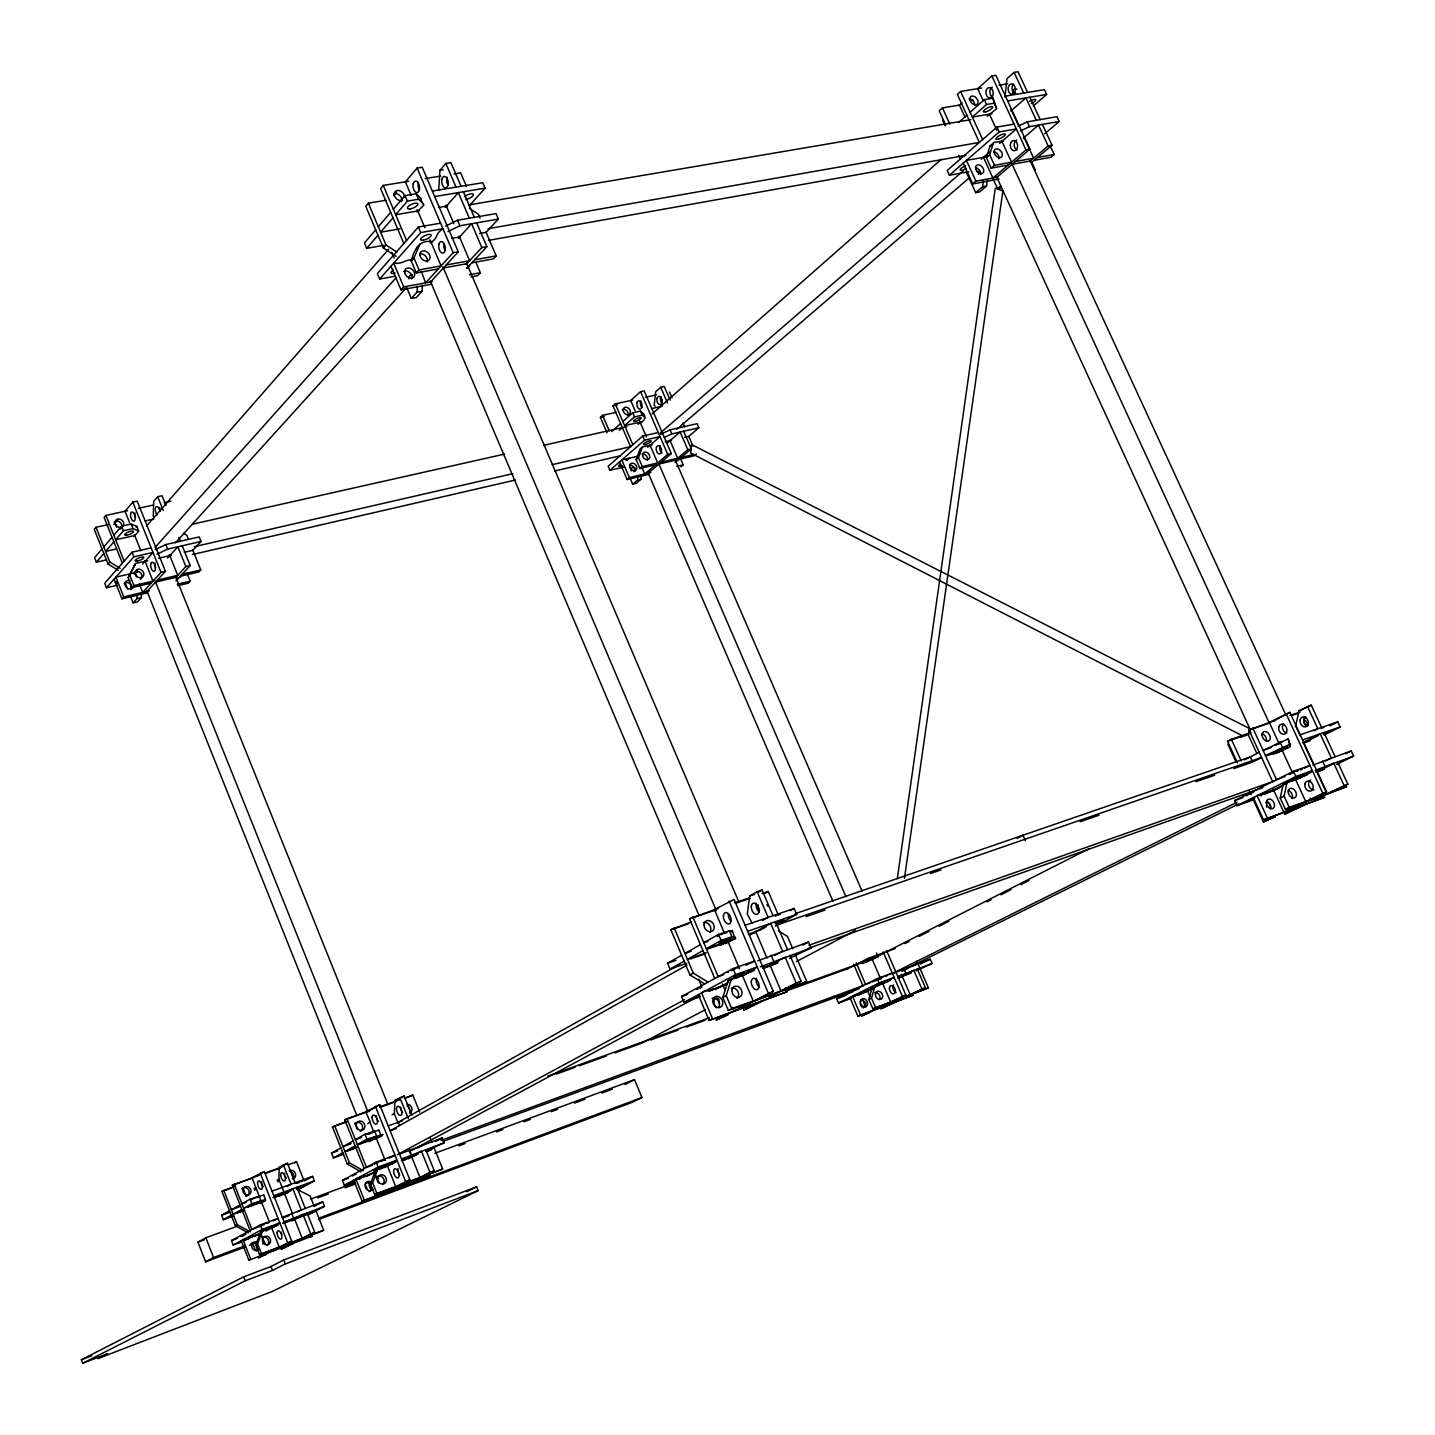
<?xml version="1.0" encoding="UTF-8"?>
<svg xmlns="http://www.w3.org/2000/svg" width="1435" height="1435" viewBox="0 0 1435 1435"><rect width="100%" height="100%" fill="white"/><g stroke="black" fill="none" stroke-linecap="round" stroke-linejoin="round"><path stroke-width="1.5" d="M745.841 965.127L748.263 964.41M276.973 1180.27L278.874 1179.193L279.179 1167.103L287.413 1163.247L295.126 1182.745M406.374 286.767L411.307 298.498L417.083 292.166L417.37 286.121M411.307 298.498L416.311 297.547L422.105 291.233L422.374 285.188M392.078 1114.905L394.32 1113.65L394.966 1100.394L404.132 1096.053L411.845 1115.174M461.048 186.299L450.931 162.639L445.89 163.447L439.935 170.334L438.715 190.191M630.18 478.375L632.692 484.187L637.553 480.061L637.929 475.738M632.692 484.187L636.207 483.362L641.068 479.218L641.445 474.913M1295.464 726.863L1299.07 710.827L1311.267 705.159L1321.563 727.419M1300.038 769.86L1302.352 769.196M1307.715 774.236L1311.464 771.904M773.034 915.709L762.057 890.005L757.142 891.673L749.698 895.96L747.276 913.969L752.101 923.135M1271.5 747.456L1263.069 750.344L1288.146 738.899L1290.226 746.63L1273.401 754.164M966.293 172.146L975.692 192.685L982.652 186.765L983.513 180.649M975.692 192.685L979.567 191.949L986.545 186.03L987.406 179.931M897.305 878.776L995.28 188.164L1002.886 190.999L904.445 878.381M1290.334 745.554L1288.146 738.899M857.413 995.262L873.718 988.338M1248.36 734.451L1249.562 728.55L691.58 444.545L690.755 453.101L1243.589 736.352M1301.778 803.349L1285.365 809.286L1280.199 798.039L1283.285 783.887L1307.249 774.846M1295.536 779.384L1305.689 801.465L1289.258 807.403L1284.092 796.138L1287.159 781.967M377.674 1181.633L373.997 1170.673M363.091 1177.382L377.208 1171.157M259.43 1226.243L261.852 1225.723M887.96 1003.28L872.91 1008.895L868.839 999.46L872.337 987.28L890.22 980.356M881.754 981.414L890.651 1001.971L875.583 1007.603L871.511 998.168L875.009 985.953M749.77 1002.706L728.298 1010.455L722.809 997.451L728.083 980.661L733.303 978.114M1008.231 165.025L991.19 168.128L986.401 157.671L990.15 145.706L994.455 142.316L1003.424 141.114M728.298 1010.455L731.724 1008.679L726.218 995.657L731.491 978.831M986.401 157.671L989.684 154.836L993.433 142.872M420.311 198.712L423.773 205.277L417.047 211.806M377.818 1168.808L375.593 1170.009L370.427 1184.072L374.678 1194.691L376.903 1193.525L372.652 1182.888L377.818 1168.808L395.54 1162.296M655.382 464.904L639.974 468.51L636.153 459.648L638.449 457.675L642.342 447.02L652.136 444.778M636.153 459.648L640.064 449.011L642.342 447.02M277.278 1248.002L259.556 1254.674L255.699 1244.827L260.74 1231.696L278.551 1224.772M255.699 1244.827L257.6 1243.822L262.641 1230.692M258.856 1195.247L252.004 1177.794L264.309 1171.57L291.7 1241.096L272.435 1251.087M265.224 1244.306L261.547 1235.23M438.339 268.919L416.311 272.937L411.235 260.973C414.069 249.582 419.738 239.107 432.401 241.815M411.235 260.973L413.962 257.923L419.953 244.004M151.177 583.13L132.128 587.597L128.163 577.659L135.661 563.417L147.769 560.708M128.163 577.659L135.554 563.507M720.496 945.396L734.128 937.79L735.115 938.454L732.083 930.472L731.581 931.817M133.742 565.533L135.213 565.211M417.244 247.053L418.356 247.161M376.239 1163.121L378.284 1162.009M108.647 524.475L95.984 527.273L94.244 529.336L108.073 564.027L118.37 570.323M127.518 510.717L105.921 515.452L104.145 517.551L122.37 563.166M385.943 200.254L368.365 203.178L365.764 206.263L383.342 247.968L396.06 256.327M408.778 181.276L383.271 185.42L380.616 188.577L403.845 243.502M113.724 524.546L117.742 519.811M147.052 591.381L165.42 571.345L137.222 501.156L132.809 502.107L125.024 511.273L129.563 522.609M393.638 195.644L396.508 192.272M430.644 281.924L458.231 251.807L422.213 167.231L417.119 168.056L405.387 181.832L411.199 195.483M102.064 548.923L94.549 557.695L96.324 562.197L106.728 559.829M103.804 546.879L112.038 537.282M113.813 535.219L121.58 526.161L131.195 524.026L136.827 526.448L138.711 531.219L133.76 536.618M375.701 229.815L364.436 242.928L366.714 248.345L383.809 245.349M378.32 226.748L390.679 212.344M393.351 209.223L405.047 195.573L416.186 193.725L421.334 198.73M96.324 562.197L103.858 553.444M113.867 541.856L105.616 551.417L116.343 548.995M138.657 531.004L133.024 528.618L123.41 530.753L115.643 539.775L135.069 535.416M366.714 248.345L377.997 235.25M392.993 217.833L380.616 232.201L399.952 228.865M423.666 204.218L418.536 199.25L407.397 201.115L395.665 214.712L419.45 210.694M166.012 505.586L162.047 495.739L157.689 496.689L153.724 501.281L153.24 516.349L154.316 517.138M108.073 564.027L109.831 562L95.984 527.273M383.342 247.968L385.979 244.937L368.365 203.178M146.46 526.125L388.795 249.062M151.177 547.865L132.002 552.224L104.701 583.238L106.495 587.74L117.329 585.229M440.581 223.178L418.374 226.999L377.351 273.601L379.629 279.036L394.84 276.255M106.495 587.74L133.85 556.834L153.025 552.457L142.657 564.027M379.629 279.036L420.742 232.56L442.931 228.703C433.926 234.838 439.433 237.349 430.249 242.874M445.245 207.411L458.357 192.613L469.299 218.21M155.07 547.435L396.293 277.529M134.011 573.677L136.899 570.466M469.137 205.905L485.084 188.146L482.752 182.711L432.365 191.052M114.118 579.148L121.957 598.843L123.751 596.87L149.455 590.807M132.128 587.597L133.939 585.588L153.007 581.121L144.935 560.942M391.02 266.157L401.011 289.852L403.701 286.892L432.168 281.637M416.311 272.937L419.038 269.906L441.101 265.906L429.998 239.753M175.465 542.825L406.033 288.094M167.554 558.125L177.868 546.771L185.85 566.574L175.841 577.372L155.554 582.09M458.393 238.282L471.649 223.716L481.837 247.555L466.106 264.524M130.8 597.014L133.15 602.861L137.007 598.628L141.347 597.606L141.347 593.588M165.42 571.345L161.007 572.368L142.693 592.404L139.374 584.081M458.231 251.807L453.155 252.703L425.603 282.839L421.19 271.054M141.347 597.606L137.473 601.839L133.15 602.861M155.159 549.623L165.832 544.529L199.196 536.941L201.026 541.479L192.864 550.34L184.272 552.314M445.621 226.084L457.514 220.255L496.008 213.6L498.358 219.071L486.106 232.327L479.667 233.474M175.877 580.978L190.209 565.569L182.227 545.784M466.805 268.237L486.86 246.659L476.671 222.838M186.891 573.049L190.173 581.211L188.326 583.166L177.617 585.695M192.541 549.551L200.774 569.928L198.891 571.937L180.2 576.314M476.097 262.784L480.348 272.74L477.586 275.681L471.021 276.883M486.017 232.093L496.187 255.878L493.371 258.892L471.846 262.802M255.825 1187.552L253.941 1188.628M990.15 145.706L990.885 145.85M367.737 1123.623L370.104 1121.775L365.728 1111.838L379.701 1104.717L409.854 1179.803L387.271 1191.534M607.059 432.868L600.386 417.352L602.592 415.343L616.063 412.365M630.575 446.698L613.014 405.926L615.256 403.899L632.602 400.096M965.055 117.275L959.459 105.078L942.418 107.912L939.243 110.782L945.737 124.971M981.63 88.037L960.589 91.463L957.36 94.387L979.387 142.406M648.243 473.137L671.293 453.586L644.136 390.876L640.566 391.647L630.7 400.508L635.095 410.661M958.813 105.652L962.06 102.746M996.823 177.312L1029.935 149.222L995.818 75.302L991.872 75.947L977.701 88.683L983.208 100.629M670.163 400.186L664.226 386.499L660.692 387.271L655.705 391.701L654.199 405.316L655.149 406.213M1027.621 92.45L1018.025 71.75L1014.132 72.378L1006.975 78.746L1004.984 96.898M611.633 431.558L620.602 423.576M622.862 421.567L632.727 412.778L640.494 411.056C648.082 416.634 645.05 421.029 637.84 424.15M958.544 122.603L966.885 115.159M970.132 112.271L984.338 99.625L992.93 98.208L996.608 108.845L987.172 116.181M619.364 430.303L622.359 427.648M645.015 417.818L642.252 415.145L634.503 416.885L624.62 425.639L641.929 421.764M995.155 103.033L986.562 104.468L972.338 117.078L991.998 113.742M652.028 413.98L941.468 159.195M1010.832 111.087L1025.935 97.885L1036.285 120.289M658.27 432.527L642.772 436.043L608.153 466.267L609.875 470.303L624.351 466.931M1014.097 124.11L996.966 127.069L947.208 170.478L949.378 175.231L968.804 171.698M735.115 938.454L725.41 943.692M609.875 470.303L644.548 440.168L660.046 436.617L647.795 447.2M949.378 175.231L999.208 131.93L1016.339 128.953L999.675 143.339M1033.254 106.046L1046.635 94.441L1044.411 89.67L1005.433 96.127M626.055 460.402L628.297 458.447L637.086 456.402M627.221 460.115L629.481 458.178M660.297 433.047L963.298 170.801M636.494 456.958L639.723 454.177M981.325 159.177L989.666 151.984M676.764 429.316L969.558 177.635M667.024 443.254L680.118 432.043L687.813 449.729L674.845 460.653M1023.316 138.119L1038.51 125.096L1048.16 145.94L1029.397 161.76M619.543 461.909L627.113 479.523L629.373 477.586L650.916 472.51M639.974 468.51L642.27 466.554L657.696 462.949L649.876 444.85M963.226 163.195L972.697 183.949L975.944 181.169L997.971 177.097M991.19 168.128L994.491 165.312L1011.549 162.209L1001.487 140.361M660.602 434.285L670.109 429.836L697.105 423.702L698.863 427.756L688.746 436.366L684.441 437.352M1044.662 133.832L1059.191 121.491L1056.967 116.719L1027.191 121.849L1018.097 126.208M671.293 453.586L667.741 454.411L644.728 473.963L641.517 466.518M1029.935 149.222L1026.007 149.922L992.912 178.03L983.71 157.958M993.002 178.568L997.594 188.577L1000.715 185.94M675.114 462.572L691.329 448.904L683.652 431.235M1031.568 162.496L1052.052 145.24L1042.402 124.414M680.925 466.805L683.221 464.886L680.62 458.859M696.37 453.89L694.038 455.846L678.881 459.397M1050.456 146.352L1054.205 154.46L1050.868 157.258L1034.169 160.29M728.083 980.661L746.433 974.15M733.321 978.132L751.958 971.567M888.068 980.41L894.184 977.432L879.045 982.993L838.578 1003.047L836.731 998.76L877.162 978.616L892.301 973.073L889 974.706M373.979 1131.874L372.024 1132.879M250.12 1237.652L261.565 1232.844M275.233 1225.293L279.843 1222.925L262.013 1229.544L233.205 1245.042L231.465 1240.575L260.219 1224.97L278.049 1218.369L274.318 1220.36M363.109 1176.772L375.001 1172.341M375.629 1170.045L393.298 1163.498M1298.029 770.631L1296.702 771.366M1279.105 787.869L1261.311 794.775L1262.172 794.488M1283.285 783.887L1301.276 777.501M731.15 970.831L732.765 969.934M248.309 1232.952L235.358 1225.741L221.923 1191.373L235.537 1186.063M250.085 1230.477L232.362 1185.292L259.161 1175.229M361.136 1171.893L347.27 1164L332.49 1126.923L347.109 1121.237M364.239 1168.574L344.741 1119.784L370.051 1110.313L379.701 1104.717M704.657 983.89L689.966 974.957L670.88 929.719L691.67 921.88M714.774 978.491L689.535 918.831L718.002 908.409M1261.293 795.725L1261.544 794.649M738.738 1009.2L773.232 991.298L734.092 899.422L714.433 909.611L724.155 932.499M256.076 1176.323L264.309 1171.57M283.233 1165.65L287.413 1163.247M404.132 1096.053L394.966 1100.394M758.326 892.157L762.057 890.005M294.623 1162.852L296.543 1161.758L304.202 1181.059M419.702 1112.161L412.832 1095.12L404.401 1098.6M764.837 893.413L768.245 891.458L778.272 914.884M254.533 1190.117L256.417 1189.041M277.565 1181.758L279.466 1180.682L292.471 1213.633M233.654 1215.947L223.322 1219.732L221.582 1215.266L229.51 1210.781M240.022 1204.844L231.358 1209.741L239.663 1206.709M259.376 1202.96L265.619 1200.36L263.789 1194.996L250.085 1199.158L241.905 1203.786L246.085 1202.261M343.7 1154.224L333.458 1157.937L331.539 1153.112L340.848 1147.874M353.171 1140.897L343.001 1146.655L351.144 1143.713M375.127 1139.157L380.993 1135.982L379.001 1130.17L364.974 1134.224L355.378 1139.659L361.512 1137.453M686.665 963.315L670.001 969.109L667.526 963.244L681.643 955.262M700.459 944.643L684.943 953.396L691.222 951.244M732.729 931.172L729.357 930.705L718.522 934.418L703.814 942.741L708.029 941.288M223.322 1219.732L231.268 1215.266M241.798 1209.364L233.116 1214.225L243.502 1210.422M265.565 1199.499L251.86 1203.714L243.681 1208.306L264.578 1200.665M333.458 1157.937L342.768 1152.7M355.127 1145.776L344.938 1151.498L357.136 1147.085M380.957 1135.049L366.947 1139.139L357.333 1144.538L381.871 1135.677M670.001 969.109L684.136 961.163M702.971 950.598L687.437 959.315L706.271 952.786M735.258 937.145L731.922 936.714L721.07 940.445L706.343 948.714L735.832 938.526M679.652 964.499L398.284 1122.242L399.594 1125.506M287.305 1186.332L291.054 1184.234L283.341 1164.718M762.451 920.57L768.138 917.395L757.142 891.673M368.938 1141.758L383.091 1134.421M259.753 1203.534L265.314 1200.431M686.988 965.127L390.194 1130.744L396.293 1128.556M305.278 1180.467L312.633 1176.359L314.409 1180.844L297.834 1190.01M790.29 910.615L794.165 908.463L796.694 914.364L775.384 926.149M279.664 1196.055L292.848 1188.736L301.171 1209.813L297.368 1211.84M749.823 934.92L770.685 923.333L782.559 951.154L774.918 955.262M245.331 1246.943L205.6 1261.796L197.958 1242.154L205.869 1237.777L237.385 1226.136M283.682 1194.584L291.233 1190.404M762.29 929.019L766.093 926.92M235.358 1225.741L237.223 1224.719L250.425 1231.822M347.27 1164L349.44 1162.816L363.324 1170.709M689.966 974.957L693.266 973.145L707.993 982.078M727.491 972.248L728.406 972.23M354.481 1181.489L344.328 1185.238L342.409 1180.413L376.149 1162.117L395.002 1155.211L390.858 1157.453M700.244 996.608L684.011 1002.401L681.535 996.518L733.016 968.589L754.631 960.984L749.859 963.567M278.874 1179.193L279.287 1180.718M397.423 1154.655L684.656 999.657M369.961 1122.349L373.835 1132.054M394.32 1113.65L398.302 1123.551M344.328 1185.238L378.123 1167.05L396.975 1160.108L391.665 1162.87L396.508 1161.597M684.011 1002.401L735.581 974.634L757.178 966.993L749.303 971.082L754.613 969.271M243.089 1240.037L251.932 1236.432M365.261 1175.552L353.727 1180.18L362.122 1201.238L429.693 1175.696L362.122 1201.238M411.54 1150.493L697.446 996.877M708.98 990.903L726.451 984.105M1276.217 744.424L1274.728 745.357L1276.163 745.034M205.6 1261.796L213.546 1257.526L245.044 1245.759M417.962 1147.785L423.738 1144.682M254.497 1236.504L261.959 1232.504M265.69 1230.513L275.359 1225.257M366.678 1176.359L376.167 1171.283M379.952 1169.238L395.63 1161.561L384.239 1167.659M715.096 989.558L728.854 982.186M736.711 977.97L748.514 971.638L754.11 970.598M266.013 1230.997L277.224 1224.988M743.617 975.172L753.465 969.899M314.211 1206.369L322.731 1201.83L324.507 1206.315L315.987 1210.853L282.713 1223.212M435.594 1141.471L442.249 1137.901L444.204 1142.762L426.069 1151.067M802.847 945.055L808.551 942.006L811.098 947.925L789.609 958.239M291.556 1220.414L302.964 1214.333L310.713 1233.957L295.753 1241.688L314.767 1232.432L307.018 1212.826M404.06 1160.395L421.424 1151.139L429.962 1172.323L412.419 1181.382L416.67 1179.803L434.249 1170.727L425.711 1149.561M764.066 968.356L785.124 957.109L796.192 983.029L769.447 996.859L766.093 994.706M291.789 1220.934L303.198 1214.853M408.311 1158.834L417.98 1153.686M768.927 966.634L778.505 961.522M1017.074 838.363L1022.994 835.224L1025.415 840.695M308.615 1214.763L314.032 1211.893L282.874 1223.481M428.383 1151.157L431.917 1149.292L425.818 1151.534M717.392 936.445L718.343 935.943M370.427 1184.072L372.652 1182.888M722.809 997.451L726.218 995.657M705.374 1009.666L642.145 1043.048L614.88 1052.895M796.246 961.683L855.511 930.4M262.677 1243.876L264.65 1242.871M1237.436 762.792L1227.553 741.231L1231.32 739.258L1247.768 733.68L1256.881 753.554M1272.666 781.627L1248.97 729.984L1275.518 720.316M1241.257 737.088L1250.836 732.083M1287.482 810.721L1326.55 791.851L1289.85 712.37L1269.311 722.415L1278.908 743.276M1245.042 735.814L1250.782 732.801M1273.096 721.123L1289.85 712.37M251.699 1199.301L251.52 1199.768M1311.267 705.159L1299.07 710.827M241.223 1240.737L248.865 1260.235L250.73 1259.266L243.089 1239.732L250.677 1237.131M259.556 1254.674L279.215 1246.997L271.072 1226.297M698.289 994.706L709.141 1020.446L787.133 991.693L785.429 987.675M857.377 994.688L873.18 988.858M872.337 987.28L888.211 981.432L888.211 980.356M268.381 1252.629L291.7 1241.096M382.984 1193.131L409.854 1179.803M773.232 991.298L733.841 1010.975L732.316 1007.352M1247.517 794.829L1246.1 795.69L1247.535 795.313M1288.935 774.236L1290.783 773.304M295.987 1183.247L302.354 1180.592M289.35 1244.988L281.099 1249.257L293.368 1243.481M404.921 1185.256L395.271 1190.243L409.154 1183.678M758.057 1002.742L743.438 1010.294L762.882 1001.002M790.021 955.387L801.089 981.271L769.447 996.859M310.677 1236.952L312.597 1235.965L248.865 1260.235M315.682 1210.082L323.682 1230.261L304.31 1237.831M433.531 1146.386L442.662 1169.023L421.98 1177.059M787.133 991.693L709.141 1020.446M795.385 954.885L806.811 981.576L782.38 990.939M1244.54 759.85L1259.23 752.317M81.382 1359.752L243.663 1276.863L270.964 1266.495L283.789 1259.966L476.653 1186.817L478.196 1190.602L272.166 1291.518L97.759 1358.64L107.571 1353.689L82.71 1363.25L81.382 1359.752L91.732 1355.77M847.206 969.055L868.372 958.239L895.117 948.607M1253.688 761.519L1261.598 757.483M1290.531 744.083L1265.437 755.527L1288.594 747.527M1313.868 730.72L1317.814 728.711L1307.5 706.433M624.942 1084.501L634.503 1079.64L641.947 1097.524L632.333 1102.295L318.552 1219.571M862.274 963.603L877.574 956.697L876.462 952.858M866.417 962.006L1088.752 848.803M1277.186 752.873L1285.007 748.891M1329.886 725.859L1337.743 721.859L1340.129 726.989L1324.397 734.953M905.09 943.53L909.072 941.486M919.064 936.409L929.055 931.333M939.046 926.257L949.037 921.18M986.993 901.88L990.993 899.835M1000.966 894.758L1010.957 889.682M1020.949 884.606L1028.949 880.534M1302.406 742.899L1320.2 733.859L1331.339 757.931L1325.366 760.891M1304.164 742.612L1318.012 735.581M82.71 1363.25L245.206 1280.809L272.506 1270.423L285.35 1263.93L478.196 1190.602M352.472 1175.893L353.997 1175.157M384.024 1160.18L385.19 1159.48L379.342 1161.543M261.798 1225.024L261.601 1225.436M355.037 1180.395L353.925 1181.077L355.396 1180.682M1253.652 799.725L1236.988 805.663L1234.656 800.551L1293.455 771.277L1309.958 765.465L1304.558 768.138M894.149 972.607L1237.042 802.237M902.238 970.688L1238.549 803.941M902.041 971.226L907.763 968.392M911.566 966.508L915.386 964.625M1236.988 805.663L1295.859 776.496L1312.361 770.649L1303.608 774.9L1307.626 773.537M859.995 993.379L853.036 996.285M1265.347 792.766L1260.271 795.098L1260.935 795.725M920.445 964.015L930.239 959.172L932.122 963.495L916.337 970.76M1345.546 753.734L1351.232 750.918L1353.618 756.066L1336.541 764.478M857.538 995.549L890.92 979.477L884.929 982.437M1265.132 794.003L1286.782 783.295M1290.729 781.358L1306.603 774.559M864.964 992.303L874.955 987.37M1270.872 791.689L1282.675 785.86M1292.522 780.981L1306.316 774.183M898.561 977.737L913.808 970.221L921.97 989.02L925.414 987.728L917.252 968.948M898.184 978.347L909.629 972.715M1317.545 771.6L1331.501 764.712M466.662 1191.732L476.653 1186.817M447.953 231.591L459.864 225.761L498.358 219.071M868.839 999.46L871.511 998.168M1280.199 798.039L1284.092 796.138M857.897 1016.159L913.18 995.226L857.897 1016.159L849.843 997.451M872.91 1008.895L875.583 1007.603M1263.517 819.851L1324.684 797.268L1263.517 819.851L1253.329 797.555M1285.365 809.286L1289.258 807.403M875.529 1009.271L905.844 995.029L886.597 950.616M1263.41 821.896L1275.374 816.569L1263.41 821.896L1253.329 799.851M1326.55 791.851L1283.715 812.084L1273.275 789.322M878.991 1007.998L905.844 995.029M1284.971 776.694L1283.446 776.999M892.355 1003.298L880.911 1008.805L895.763 1002.025M921.97 989.02L901.234 999.011L925.414 987.728M1301.079 806.255L1284.54 814.237L1304.792 804.909M1309.922 798.147L1313.958 800.048L1347.842 784.174L1337.474 761.77M1347.842 784.174L1313.958 800.048M916.822 961.163L928.445 987.89L910.938 994.706M1262.621 794.29L1277.383 789.017M847.403 994.024L845.933 994.868L847.475 994.383M873.269 981.558L871.96 982.042M881.377 977.917L882.92 977.038L876.462 979.549M1020.321 131.016L1029.415 126.675L1059.191 121.491M156.989 554.197L167.662 549.103L201.026 541.479M775.133 923.207L784.012 919.853L775.438 923.943M854.148 996.661L855.637 995.818L853.197 996.643M257.296 1197.525L259.035 1196.539L255.609 1197.633M699.401 995.352L696.37 996.966L700.029 995.926M664.279 437.478L671.885 433.926L698.863 427.756M1277.258 743.904L1282.244 741.769M267.376 1223.194L269.08 1222.333L265.708 1223.355M241.116 1236.235L242.838 1235.463M242.856 1240.719L245.636 1239.517M249.17 1238.513L247.448 1239.284M1248.54 794.344L1250.979 793.25M850.148 997.917L847.78 999.155L851.224 997.935M733.985 969.36L735.366 968.751M367.163 1134.224L369.369 1133.273M696.908 989.45L698.253 988.858M252.506 1198.925L254.515 1198.064M301.027 1181.651L301.996 1181.238M1323.429 734.523L1328.505 731.958L1323.662 733.626M1292.002 772.765L1293.294 772.191M359.701 1179.014L360.741 1178.565M262.605 1224.647L264.632 1223.786M1254.585 798.506L1248.432 800.784L1254.603 797.842M880.462 978.329L878.399 979.208M848.3 993.612L850.345 992.751M757.77 960.858L808.551 942.006M760.317 966.849L811.098 947.925M1312.935 765.088L1351.232 750.918M400.042 1153.883L442.249 1137.901M1315.321 770.272L1353.618 756.066M402.015 1158.78L444.204 1142.762M281.87 1217.454L322.731 1201.83M283.664 1221.992L324.507 1206.315M893.915 973.02L930.239 959.172M897.79 976.535L932.122 963.495M720.926 934.741L722.379 934.131M775.187 916.104L776.622 915.512M1278.37 744.191L1279.661 743.653M1321.294 728.496L1323.752 727.509M296.345 1189.005L310.086 1195.947L314.086 1206.046M1249.724 794.47L1250.997 793.95M380.921 1161.525L382.069 1161.058M355.037 1174.709L356.167 1174.243M358.086 1179.068L361.279 1177.866M243.878 1235.033L245.977 1234.208M246.407 1239.714L244.327 1240.522M709.482 990.832L727.24 984.428M368.669 1134.296L369.817 1133.829M1252.253 792.73L1253.437 792.246M736.819 968.159L739.527 967.118M699.67 988.267L701.069 987.71M246.694 1239.087L248.632 1238.369M263.233 1224.862L264.273 1224.468M243.591 1235.661L241.672 1236.378M887.35 975.531L885.574 976.428M851.35 992.356L852.982 991.746M298.91 1182.512L297.009 1183.211M310.713 1233.957L314.767 1232.432M283.287 1245.472L302.211 1238.333L294.085 1217.741M306.247 1236.826L323.682 1230.261M281.35 1246.459L300.274 1239.338M370.535 1132.807L373.853 1131.731M259.681 1233.867L250.031 1237.49M233.205 1245.042L241.277 1242.046M429.962 1172.323L434.249 1170.727M376.903 1193.525L395.683 1186.53L386.786 1164.341M399.988 1184.933L420.007 1177.471L409.154 1150.511M424.258 1175.875L442.662 1169.023M894.113 1000.679L910.203 994.688L901.323 974.221M913.629 993.415L928.445 987.89M374.678 1194.691L393.423 1187.714M397.728 1186.099L417.711 1178.637M891.422 1001.989L907.512 995.98M318.552 1218.297L641.947 1097.524M249.529 1245.383L253.708 1243.804M259.502 1226.656L251.968 1229.454L234.228 1184.198M283.018 1217.938L289.26 1215.624M231.465 1240.575L237.51 1238.315M276.65 1225.795L260.704 1231.75M1295.787 771.187L1298.083 770.434M1289.652 774.362L1290.675 773.985M363.826 1176.09L355.898 1178.996L364.311 1200.09M858.83 993.809L852.462 996.159L860.516 1014.886M838.578 1003.047L850.722 998.563M310.911 1199.014L355.037 1182.727M434.895 1153.274L634.503 1079.64M197.958 1242.154L204.272 1239.822M317.852 1197.884L328.364 1194.01M345.189 1187.785L355.701 1183.911M458.769 1145.847L465.083 1143.534M496.636 1131.874L502.95 1129.542M523.972 1121.775L530.286 1119.444M551.327 1111.677L557.623 1109.363M574.448 1103.138L584.978 1099.264M601.803 1093.04L612.314 1089.165M237.493 1212.988L243.717 1210.709M372.418 1165.184L366.445 1167.372L346.929 1118.511M870.363 982.634L865.574 984.392L856.229 962.724M874.292 981.199L880.606 978.885M440.993 1140.43L863.278 985.576M443.128 1141.417L859.332 988.643M342.409 1180.413L348.508 1178.171M836.731 998.76L844.82 995.782M401.656 1160.054L417.926 1154.063M898.256 977.414L910.31 972.966M401.423 1160.502L415.648 1155.265M898.723 977.576L911.351 972.93M272.022 1191.158L312.633 1176.359M273.798 1195.696L314.409 1180.844M221.582 1215.266L229.851 1212.252M272.937 1197.615L287.556 1192.252M248.058 1207.068L264.757 1200.951M275.197 1197.149L287.718 1192.557M723.796 933.575L726.953 932.571M778.003 914.956L780.317 914.167M221.923 1191.373L231.735 1187.839M331.539 1153.112L337.691 1150.906M731.724 1008.679L753.214 1000.913L741.249 972.751M758.128 999.137L780.981 990.885L769.608 964.194M785.86 989.128L806.811 981.576M881.18 954.49L875.96 955.513M1309.455 800.102L1326.98 793.788L1316.846 771.833M1330.711 792.425L1346.783 786.631L1326.783 794.326M754.684 1000.93L777.519 992.697M856.838 964.141L877.018 956.84M1305.563 801.986L1323.052 795.672M359.216 1144.305L381.692 1136.179M547.578 1076.25L709.482 1017.756M785.178 990.419L878.399 956.732M556.17 1074.133L575.04 1067.299M579.238 1065.792L606.503 1055.927M650.557 1039.998L677.876 1030.133M686.271 1027.101L705.177 1020.267M787.133 990.634L848.049 968.607M346.84 1151.229L356.992 1147.57M388.203 1125.883L402.5 1120.735M265.385 1172.969L282.013 1166.996M288.238 1164.754L296.543 1161.758M232.362 1185.292L253.116 1177.812M265.565 1173.328L280.094 1168.09M796.192 983.029L801.089 981.271M379.88 1106.815L400.473 1099.515M404.598 1098.044L412.832 1095.12M344.741 1119.784L369.441 1111.013M379.719 1107.372L396.186 1101.524M1264.091 793.214L1257.132 795.672L1267.338 818.004M332.49 1126.923L347.019 1121.757M807.744 948.571L1262.746 787.707M681.535 996.518L687.616 994.347M762.416 967.872L777.053 962.688M1234.656 800.551L1242.997 797.609M1323.985 768.909L1315.626 771.886L1333.725 763.097L1344.093 785.519M763.151 968.23L777.77 963.046M1317.994 771.582L1324.272 769.357M723.635 974.706L718.164 976.643L692.872 916.893M1281.778 777.842L1276.54 779.689L1252.791 727.975M808.927 945.252L1274.37 781.017M707.186 949.145L730.325 941.145M749.249 934.598L755.563 932.427M776.245 925.27L1261.132 757.644M1267.482 755.456L1282.639 750.218M1303.68 742.935L1309.994 740.747M667.526 963.244L675.867 960.356M806.039 916.606L825.035 910.041M930.49 873.538L941.037 869.897M1080.124 821.753L1099.067 815.206M1195.857 781.698L1214.799 775.151M1233.723 768.604L1252.665 762.039L1250.315 756.891L795.116 913.736M690.414 958.993L705.051 953.916M747.671 931.279L796.694 914.364M1302.585 739.922L1340.129 726.989M748.46 934.149L761.088 929.79M1303.339 742.433L1309.653 740.245M745.124 925.288L794.165 908.463M1300.2 734.756L1337.743 721.859M670.88 929.719L688.387 923.781M1227.553 741.231L1244.001 735.653M749.698 895.96L754.595 894.31M734.756 902.758L749.411 897.826M761.967 893.575L768.245 891.458M1289.975 715.437L1300.289 711.957M689.535 918.831L716.729 909.646M735.545 903.297L750.2 898.364M1248.97 729.984L1269.616 723.025M1292.307 715.347L1298.514 713.267M377.692 1162.745L376.436 1163.121M177.312 584.242L190.173 581.211M676.764 466.411L683.221 464.886M121.957 598.843L147.644 592.781M627.113 479.523L648.638 474.429M637.553 480.061L641.068 479.218M157.402 580.099L177.725 575.327L169.366 554.538M182.066 574.323L200.774 569.928M661.23 462.106L677.697 458.267L669.894 440.24M681.212 457.442L694.199 454.393M658.934 464.061L675.383 460.204M185.85 566.574L190.209 565.569M687.813 449.729L691.329 448.904M192.469 554.52L515.398 480.025M554.663 470.967L620.135 455.864M137.509 572.135L115.876 577.139L123.751 596.87M628.297 458.447L621.785 459.953L629.373 477.586M194.478 546.645L512.941 473.658M552.206 464.653L630.718 446.662M158.496 558.233L171.393 555.273M665.069 441.801L671.526 440.312M192.541 524.17L504.654 454.088M543.937 445.263L626.88 426.625M600.386 417.352L604.225 416.509M145.168 520.923L153.886 518.986M651.795 408.544L662.181 406.248M138.316 508.349L153.419 505.048M164.218 502.68L170.693 501.263M645.624 397.244L656.459 394.876M613.014 405.926L617.337 404.975M375.217 1163.354L374.409 1164.449M997.594 188.577L1001.433 187.859M401.011 289.852L431.648 284.184M972.697 183.949L999.119 179.052M417.083 292.166L422.105 291.233M982.652 186.765L986.545 186.03M469.389 274.767L480.348 272.74M446.159 264.973L469.64 260.722L459.11 236.022M474.644 259.807L496.187 255.878M1015.46 161.491L1033.63 158.191L1023.603 136.469M1037.505 157.491L1054.205 154.46M443.397 267.986L466.859 263.717M1012.141 164.307L1030.312 161.007M488.456 240.38L965.845 155.339M412.76 259.735C404.257 259.538 403.396 264.309 393.674 263.143L403.701 286.892M987.065 156.702L966.437 160.397L975.944 181.169M481.837 247.555L486.86 246.659M1048.16 145.94L1052.052 145.24M451.738 238.389L460.33 236.883M488.061 228.703L978.849 142.513M438.913 207.393L447.559 205.94M468.456 205.008L970.76 119.679M434.715 196.559L485.084 188.146M1007.657 100.952L1046.635 94.441M425.28 178.586L440.742 176.075M454.016 173.922L460.653 172.828L466.483 186.478M999.119 85.185L1007.693 83.804M439.935 170.334L443.289 169.796M993.755 102.656L996.554 107.912M968.984 98.961L973.073 100.145M378.176 1182.566L379.468 1183.229M109.831 562L120.127 568.314M778.398 930.795L787.474 936.409L792.748 948.714M183.393 533.192L186.783 535.291L188.433 539.363M385.979 244.937L396.903 252.13M469.389 208.254L478.375 214.263L480.079 218.228M389.764 1157.328L389.351 1158.26M379.001 1130.17L378.248 1130.583M273.78 1220.432L273.224 1220.97M1302.532 775.51L1303.59 776.048L1303.841 774.864M643.257 413.746L642.485 414.41M748.514 971.638L749.518 972.338L749.662 971.029M136.827 526.448L136.217 527.129M391.325 1163.157L392.06 1162.745M1029.828 97.239L1040.178 119.607M1323.949 732.567L1335.07 756.604M263.789 1194.996L263.143 1195.337M1014.132 72.378L1023.711 93.096M1027.191 121.849L1029.415 126.675M1322.568 761.016L1324.953 766.2M1010.832 108.809L1018.133 124.612M1296.594 727.958L1300.271 735.94M1303.949 743.922L1313.168 763.868M991.872 75.947L1026.007 149.922M1031.783 162.334L1035.406 170.191M1286.047 713.643L1322.765 793.214M1030.115 160.612L1285.814 714.935M984.338 99.625L986.562 104.468M996.966 127.069L999.208 131.93M1279.859 741.734L1282.262 746.935M1293.455 771.277L1295.859 776.496M989.594 114.531L996.912 130.424M1281.688 749.303L1292.756 773.375M1011.926 163.841L1269.204 722.989M960.589 91.463L982.67 139.554M989.684 154.836L994.491 165.312M996.661 176.989L1250.477 730.074M942.418 107.912L949.844 124.145M1231.32 739.258L1241.203 760.855M942.562 120.253L945.109 125.814M958.634 155.393L960.481 159.411M1227.84 744.119L1236.037 762.039M1249.203 790.811L1250.997 794.757M669.481 392.024L672.01 397.836M682.899 422.894L684.585 426.769M688.782 436.455L692.997 446.142M660.692 387.271L667.49 402.93M670.109 429.836L671.885 433.926M903.871 968.84L905.754 973.181M674.88 459.092L862.04 891.063M640.566 391.647L667.741 454.411M883.117 951.871L902.364 996.321M640.494 411.056L642.252 415.145M658.414 462.877L846.004 896.875M639.436 420.706L646.396 436.796M871.978 958.795L879.978 977.307M632.727 412.778L634.503 416.885M642.772 436.043L644.548 440.168M877.162 978.616L879.045 982.993M647.759 472.007L832.91 901.198M615.256 403.899L632.853 444.706M638.449 457.675L642.27 466.554M867.368 990.347L870.023 996.482M853.574 964.069L862.919 985.719M602.592 415.343L609.283 430.877M463.397 191.77L474.321 217.349M775.582 921.647L787.456 949.432M445.89 163.447L456.007 187.142M457.514 220.255L459.864 225.761M771.097 955.19L773.662 961.163M445.944 205.151L453.837 223.663M755.599 931.351L766.99 958.042M466.429 262.713L738.397 900.893M417.119 168.056L453.155 252.703M729.124 901.09L768.281 993.092M416.186 193.725L418.536 199.25M729.357 930.705L731.922 936.714M442.931 266.91L716.388 910.759M417.172 209.564L424.868 227.681M727.563 940.535L739.527 968.715M405.047 195.573L407.397 201.115M418.374 226.999L420.742 232.56M718.522 934.418L721.07 940.445M733.016 968.589L735.581 974.634M430.231 280.973L699.042 915.476M722.379 983.908L724.98 990.042M383.271 185.42L406.553 240.434M413.962 257.923L419.038 269.906M391.791 252.255L394.248 258.049M698.684 979.244L701.966 987.029M674.145 927.817L693.266 973.145M712.495 1018.689L701.607 992.912C704.083 989.056 711.581 992.374 712.334 989.11M430.213 1138.17L431.863 1142.278M178.837 537.354L180.38 541.228M157.689 496.689L163.249 510.483M399.845 1097.578L408.329 1118.636M165.832 544.529L167.662 549.103M409.423 1149.919L411.397 1154.816M175.483 576.386L387.934 1104.573M132.809 502.107L161.007 572.368M375.36 1106.259L405.531 1181.418M155.124 581.014L367.952 1111.838M131.195 524.026L133.024 528.618M374.445 1130.834L376.401 1135.731M134.424 534.717L140.881 550.861M376.257 1138.099L385.154 1160.305M121.58 526.161L123.41 530.753M132.002 552.224L133.85 556.834M364.974 1134.224L366.947 1139.139M376.149 1162.117L378.123 1167.05M146.675 590.431L356.849 1115.533M114.961 523.075L116.63 527.219M134.854 572.78L136.504 576.924M355.001 1123.157L357.476 1129.363M105.921 515.452L124.163 561.121M129.975 575.632L133.939 585.588M125.347 583.345L127.697 589.193M365.172 1184.072L367.432 1189.758M334.642 1125.686L349.44 1162.816M296.901 1187.247L305.224 1208.306M291.682 1213.328L293.457 1217.849M260.201 1173.041L287.61 1242.638M259.017 1195.911L269.439 1222.154M283.789 1259.966L285.35 1263.93M250.085 1199.158L251.86 1203.714M260.219 1224.97L262.013 1229.544M243.035 1188.037L246.246 1196.252M270.964 1266.495L272.506 1270.423M257.6 1243.822L261.457 1253.67M252.291 1242.369L255.304 1250.1M223.752 1190.315L237.223 1224.719M243.663 1276.863L245.206 1280.809M205.869 1237.777L213.546 1257.526M992.93 98.208L994.347 103.105M136.989 594.61L137.007 598.628M286.372 1178.296A4.431 2.009 70.5 0 1 285.314 1176.359M284.74 1174.171A4.431 2.009 70.5 0 1 284.686 1173.166M257.367 1247.966A4.413 1.919 70.1 0 1 256.309 1244.755M263.322 1186.637A4.449 1.991 70.6 0 1 262.282 1184.718M261.923 1183.606A4.449 1.991 70.6 0 1 261.636 1181.507M281.834 1234.387A4.466 1.991 70.1 0 1 281.26 1232.199M259.017 1249.06A4.431 3.982 64.9 0 1 253.618 1249.688A4.431 3.982 64.9 0 1 252.112 1243.93A4.431 3.982 64.9 0 1 257.242 1242.279M250.605 1244.306A4.431 3.982 64.9 0 1 251.34 1243.553M252.255 1243.051A4.431 3.982 64.9 0 1 257.6 1245.777M257.654 1249.096A4.431 3.982 64.9 0 1 256.399 1250.8M289.135 1170.96A4.413 3.91 62.1 0 1 295.341 1173.22A4.413 3.91 62.1 0 1 292.274 1178.852M262.049 1237.867A4.466 4 64.8 0 1 267.789 1239.087A4.466 4 64.8 0 1 267.125 1245.149M241.798 1188.933A4.449 3.982 62.3 0 1 248.596 1189.956A4.449 3.982 62.3 0 1 245.672 1196.18M290.193 1171.444A4.395 3.91 62.2 0 1 292.991 1178.512M662.019 403.181A4.197 2.583 79 0 1 660.943 396.598M641.983 407.612A4.215 2.565 78.9 0 1 640.889 401.011M631.203 470.967A4.161 2.511 77.8 0 1 634.772 467.918M634.898 471.218A4.161 2.511 77.9 0 1 634.898 468.151M662.055 452.922A4.215 2.583 78.2 0 1 660.297 445.837M622.216 465.478A4.179 1.005 -24 0 1 618.629 466.106A4.179 1.005 -24 0 1 620.584 464.097M629.409 465.191A4.161 3.193 50.3 0 1 633.732 467.218A4.161 3.193 50.3 0 1 634.019 471.738M622.144 409.621A4.179 3.193 49.5 0 1 626.557 410.553A4.179 3.193 49.5 0 1 627.974 415.163M642.252 454.106A4.197 3.211 50.3 0 1 646.27 455.72A4.197 3.211 50.3 0 1 647.328 459.953M662.163 402.141A4.144 3.139 49.9 0 1 662.27 400.293M1014.94 93.401A5.13 3.623 86.7 0 1 1012.088 89.221A5.13 3.623 86.7 0 1 1013.63 84.055M1017.128 149.904A5.148 3.659 85.5 0 1 1014.204 144.971A5.148 3.659 85.5 0 1 1016.68 139.984M992.787 97.06A5.148 3.623 86.5 0 1 989.881 92.199A5.148 3.623 86.5 0 1 992.303 87.14M976.769 171.59A5.04 3.552 84.5 0 1 980.894 173.922M978.329 174.46A5.04 3.552 84.5 0 1 979.836 171.393M966.401 168.415A5.13 1.399 -26.7 0 1 960.158 169.958A5.13 1.399 -26.7 0 1 965.522 165.814M975.459 167.626A4.987 3.426 50.9 0 1 980.41 174.639M1029.469 101.311A5.202 1.453 -27.3 0 1 1035.604 99.643A5.202 1.453 -27.3 0 1 1031.388 103.571M969.683 98.961A5.022 3.408 50.2 0 1 974.813 105.024M993.917 151.715A5.022 3.426 50.9 0 1 998.921 158.801M1013.361 93.921A4.969 3.336 50.6 0 1 1013.397 89.867A4.969 3.336 50.6 0 1 1016.949 89.275M1012.626 91.876A4.969 3.336 50.6 0 1 1015.693 93.544M157.061 514.842A4.664 2.188 77.1 0 1 156.002 506.95A4.664 2.188 77.1 0 1 159.967 511.506M159.967 510.914A4.664 2.188 77.1 0 1 159.733 507.506M131.087 589.516A4.628 2.117 76.3 0 1 131.446 584.709M155.715 567.668A4.7 2.188 76.5 0 1 155.106 563.112M135.59 517.515A4.682 2.17 77 0 1 134.98 512.941M117.168 583.256A4.61 1.256 -21.4 0 1 116.307 581.677M133.616 586.054A4.664 3.91 42.2 0 1 128.737 588.87A4.664 3.91 42.2 0 1 125.006 583.507A4.664 3.91 42.2 0 1 129.868 580.709M124.074 583.632A4.646 3.91 42.2 0 1 131.518 589.05M181.205 574.915A4.61 3.857 43.3 0 1 177.563 577.857M122.89 526.376A4.7 3.91 41.2 0 1 115.553 524.475A4.7 3.91 41.2 0 1 119.231 518.986A4.7 3.91 41.2 0 1 123.464 525.533M141.168 578.61A4.7 3.928 42.3 0 1 140.379 579.238M134.244 572.278A4.7 3.928 42.3 0 1 141.742 577.749M121.114 528.457A4.682 3.91 41.2 0 1 120.307 529.084M114.19 522.125A4.682 3.91 41.2 0 1 121.67 527.614M448.115 185.384A5.812 3.229 81.6 0 1 447.29 177.24M408.903 278.803A5.722 3.121 80.2 0 1 412.365 274.982M419.522 190.102A5.848 3.211 81.5 0 1 418.267 183.106M445.191 250.479A5.83 3.247 80.8 0 1 443.953 243.484M395.109 273.045A5.65 1.865 -23.8 0 1 391.109 272.955A5.65 1.865 -23.8 0 1 393.459 269.995M403.755 271.376A5.704 4.377 44.6 0 1 409.944 272.758A5.704 4.377 44.6 0 1 411.755 278.928M469.658 264.757A5.632 4.287 45.4 0 1 466.788 267.95M464.438 196.739A5.686 1.955 -24.6 0 1 471.505 193.779A5.686 1.955 -24.6 0 1 472.546 196.2A5.686 1.955 -24.6 0 1 465.658 199.591M402.661 200.129A5.758 4.359 43.8 0 1 394.715 196.272A5.758 4.359 43.8 0 1 398.535 190.442A5.758 4.359 43.8 0 1 404.509 197.33M393.459 193.976A5.758 4.359 43.8 0 1 399.683 195.447A5.758 4.359 43.8 0 1 401.513 201.618M420.15 253.941A5.758 4.395 44.7 0 1 425.782 256.273A5.758 4.395 44.7 0 1 427.092 261.959M402.571 1112.591A4.789 2.35 70.5 0 1 400.742 1107.049M371.629 1190.171A4.771 2.26 70 0 1 369.566 1182.314M378.212 1121.309A4.825 2.332 70.5 0 1 376.383 1115.73M399.737 1174.96A4.843 2.332 69.9 0 1 398.051 1168.431M372.974 1189.202A4.807 4.197 63.5 0 1 366.93 1189.579A4.807 4.197 63.5 0 1 365.943 1182.96A4.807 4.197 63.5 0 1 371.988 1182.583M365.477 1182.799A4.789 4.197 63.5 0 1 371.199 1185.776A4.789 4.197 63.5 0 1 369.028 1191.678M407.127 1104.197A4.771 4.126 61.1 0 1 409.603 1113.237M377.064 1176.646A4.825 4.233 63.4 0 1 383.181 1178.027A4.825 4.233 63.4 0 1 382.589 1184.539M354.84 1123.82A4.807 4.215 61.2 0 1 355.611 1123.031M356.58 1122.511A4.807 4.215 61.2 0 1 362.337 1125.56A4.807 4.215 61.2 0 1 360.149 1131.426M407.074 1105.99A4.771 4.126 61.1 0 1 409.585 1112.215M759.474 912.176A5.919 3.587 70.7 0 1 756.478 903.297M716.298 1007.818A5.866 3.426 69.7 0 1 714.146 1000.446A5.866 3.426 69.7 0 1 718.361 998.778M730.648 920.84A5.955 3.552 70.7 0 1 728.352 913.987M719.635 1003.603A5.866 3.444 69.6 0 1 718.917 999.316M759.528 987.316A5.973 3.587 69.6 0 1 756.514 978.329M712.119 998.312A5.919 4.771 61.1 0 1 718.164 1000.769A5.919 4.771 61.1 0 1 718.648 1007.621M759.474 910.579A5.883 4.664 59.4 0 1 758.415 904.983M766.882 904.857A5.883 4.664 59.4 0 1 767.635 906.202M731.24 988.123A5.973 4.807 61 0 1 737.751 991.28A5.973 4.807 61 0 1 736.98 998.491M703.473 922.597A5.937 4.771 59.3 0 1 709.59 925.144A5.937 4.771 59.3 0 1 710.056 931.979M861.951 1006.993A4.287 2.673 68.4 0 1 860.265 1003.065M860.3 1002.078A4.287 2.673 68.4 0 1 862.919 1000.034M865.072 1001.863A4.287 2.673 68.4 0 1 865.951 1003.908M866.076 1005.971A4.287 2.673 68.4 0 1 865.861 1006.832M896.14 992.5A4.341 2.744 68.4 0 1 893.216 989.128A4.341 2.744 68.4 0 1 893.575 984.912M866.13 1006.348A4.287 2.673 68.4 0 1 863.744 1000.787M860.569 999.89A4.305 3.372 62 0 1 864.749 1003.37A4.305 3.372 62 0 1 863.081 1007.962M874.668 992.697A4.341 3.39 61.9 0 1 879.027 994.509A4.341 3.39 61.9 0 1 879.476 999.531M1308.056 725.626A5.184 4 68.9 0 1 1304.146 721.859A5.184 4 68.9 0 1 1304.935 716.585M1313.976 789.806A5.238 4 67.1 0 1 1308.935 785.878A5.238 4 67.1 0 1 1310.603 779.994M1286.693 732.926A5.202 3.982 69 0 1 1282.782 729.124A5.202 3.982 69 0 1 1283.572 723.832M1266.441 801.95A5.148 3.875 67.3 0 1 1270.531 808.963M1266.836 807.205A5.148 3.875 67.3 0 1 1266.405 805.95M1266.334 803.403A5.148 3.875 67.3 0 1 1267.338 801.447M1266.495 801.071A5.202 3.659 60.5 0 1 1270.603 808.21M1262.226 733.662A5.22 3.641 59.6 0 1 1266.352 740.819M1288.289 790.362A5.238 3.659 60.5 0 1 1292.056 798.577M1305.76 725.572A5.166 3.57 59.6 0 1 1304.899 724.549M1304.236 723.383A5.166 3.57 59.6 0 1 1303.787 722.128M1303.697 719.742A5.166 3.57 59.6 0 1 1306.442 717.41M1303.626 719.599A5.166 3.57 59.6 0 1 1307.823 725.536M876.803 984.715L884.803 981.396L876.803 984.715M252.596 1204.342L260.811 1201.077L252.596 1204.342M262.677 1230.064L270.91 1226.781L262.677 1230.064M297.422 1187.947L305.547 1184.718L297.422 1187.947M367.181 1140.125L376.024 1136.628L367.181 1140.125M378.302 1167.893L387.163 1164.377L378.302 1167.893M1277.293 750.344L1287.087 746.254L1277.293 750.344M1290.8 779.743L1300.612 775.653L1290.8 779.743M719.276 942.831L730.02 938.616L719.276 942.831M733.698 976.822L744.442 972.589L733.698 976.822M866.435 959.907L874.148 956.84L866.435 959.907M262.408 1255.733L258.336 1257.831L266.444 1254.208L262.408 1255.733M375.97 1196.754L371.217 1199.229L380.239 1195.176L375.97 1196.754M723.204 1016.5L715.975 1020.249L728.083 1014.724L723.204 1016.5M867.188 1013.307L861.52 1016.052L870.632 1012.034L867.188 1013.307M280.632 1174.619A4.431 2.009 70.5 0 0 284.148 1181.077A4.431 2.009 70.5 0 0 284.309 1174.817A4.431 2.009 70.5 0 0 280.632 1174.619M257.547 1182.978A4.466 1.973 70.6 0 0 261.062 1189.454A4.466 1.973 70.6 0 0 261.206 1183.175A4.466 1.973 70.6 0 0 257.547 1182.978M277.116 1232.701A4.484 1.991 70.1 0 0 280.65 1239.248A4.484 1.991 70.1 0 0 280.812 1233.006A4.484 1.991 70.1 0 0 277.116 1232.701M242.892 1189.884A4.449 3.982 62.2 0 0 248.578 1194.889A4.449 3.982 62.2 0 0 249.403 1187.516A4.449 3.982 62.2 0 0 242.892 1189.884M262.426 1239.643A4.466 4 64.7 0 0 268.13 1244.665A4.466 4 64.7 0 0 268.919 1237.203A4.466 4 64.7 0 0 262.426 1239.643M657.069 398.195A4.197 2.583 79 0 0 659.867 404.634A4.197 2.583 79 0 0 661.625 398.625A4.197 2.583 79 0 0 657.069 398.195M636.996 402.607A4.215 2.565 78.9 0 0 639.795 409.083A4.215 2.565 78.9 0 0 641.535 403.056A4.215 2.565 78.9 0 0 636.996 402.607M656.405 447.469A4.215 2.583 78.2 0 0 659.203 453.962A4.215 2.583 78.2 0 0 660.979 448.007A4.215 2.583 78.2 0 0 656.405 447.469M645.194 444.545A4.233 1.04 -24.1 0 0 651.203 441.155A4.233 1.04 -24.1 0 0 645.535 442.446A4.233 1.04 -24.1 0 0 645.194 444.545M629.714 466.734A4.161 3.193 50.3 0 0 635.651 470.375A4.161 3.193 50.3 0 0 634.431 463.792A4.161 3.193 50.3 0 0 629.714 466.734M635.203 421.388A4.233 1.076 -24.2 0 0 641.176 417.98A4.233 1.076 -24.2 0 0 635.508 419.253A4.233 1.076 -24.2 0 0 635.203 421.388M623.221 410.751A4.179 3.193 49.5 0 0 629.194 414.428A4.179 3.193 49.5 0 0 627.974 407.863A4.179 3.193 49.5 0 0 623.221 410.751M642.593 455.648A4.197 3.211 50.4 0 0 648.566 459.308A4.197 3.211 50.4 0 0 647.328 452.689A4.197 3.211 50.4 0 0 642.593 455.648M1008.5 86.602A5.13 3.623 86.7 0 0 1011.998 94.19A5.13 3.623 86.7 0 0 1014.778 86.405A5.13 3.623 86.7 0 0 1008.5 86.602M986.293 90.244A5.148 3.623 86.4 0 0 989.809 97.867A5.148 3.623 86.4 0 0 992.572 90.028A5.148 3.623 86.4 0 0 986.293 90.244M1010.653 143.087A5.148 3.659 85.4 0 0 1014.168 150.765A5.148 3.659 85.4 0 0 1016.985 143.016A5.148 3.659 85.4 0 0 1010.653 143.087M998.581 139.051A5.238 1.453 -27 0 0 1005.289 134.37A5.238 1.453 -27 0 0 997.881 136.594A5.238 1.453 -27 0 0 998.581 139.051M975.71 168.738A4.987 3.426 50.9 0 0 982.562 173.294A4.987 3.426 50.9 0 0 980.805 165.671A4.987 3.426 50.9 0 0 975.71 168.738M986.024 111.769A5.238 1.489 -27.1 0 0 992.697 107.033A5.238 1.489 -27.1 0 0 985.307 109.239A5.238 1.489 -27.1 0 0 986.024 111.769M969.917 99.894A5.022 3.408 50.2 0 0 976.822 104.522A5.022 3.408 50.2 0 0 975.065 96.916A5.022 3.408 50.2 0 0 969.917 99.894M994.222 152.792A5.04 3.426 50.9 0 0 1001.128 157.402A5.04 3.426 50.9 0 0 999.334 149.724A5.04 3.426 50.9 0 0 994.222 152.792M130.585 513.909A4.7 2.152 77 0 0 133.473 521.138A4.7 2.152 77 0 0 134.513 514.645A4.7 2.152 77 0 0 130.585 513.909M150.711 564.116A4.7 2.17 76.5 0 0 153.635 571.381A4.7 2.17 76.5 0 0 154.711 564.959A4.7 2.17 76.5 0 0 150.711 564.116M136.827 561.139A4.682 1.291 -21.5 0 0 143.841 557.713A4.682 1.291 -21.5 0 0 137.814 558.412A4.682 1.291 -21.5 0 0 136.827 561.139M126.441 535.219A4.664 1.327 -21.5 0 0 133.437 531.775A4.664 1.327 -21.5 0 0 127.41 532.421A4.664 1.327 -21.5 0 0 126.441 535.219M135.482 574.359A4.7 3.946 42.3 0 0 142.998 576.583A4.7 3.946 42.3 0 0 140.074 569.318A4.7 3.946 42.3 0 0 135.482 574.359M441.872 179.232A5.812 3.229 81.6 0 0 445.55 187.895A5.812 3.229 81.6 0 0 447.487 179.249A5.812 3.229 81.6 0 0 441.872 179.232M413.19 183.931A5.848 3.193 81.4 0 0 416.885 192.631A5.848 3.193 81.4 0 0 418.787 183.949A5.848 3.193 81.4 0 0 413.19 183.931M438.877 244.363A5.848 3.229 80.7 0 0 442.608 253.152A5.848 3.229 80.7 0 0 444.563 244.56A5.848 3.229 80.7 0 0 438.877 244.363M423.361 240.165A5.758 1.937 -24.1 0 0 431.2 235.214A5.758 1.937 -24.1 0 0 423.092 236.631A5.758 1.937 -24.1 0 0 423.361 240.165M404.634 272.542A5.704 4.377 44.6 0 0 412.921 277.637A5.704 4.377 44.6 0 0 411.432 268.883A5.704 4.377 44.6 0 0 404.634 272.542M410.123 208.954A5.758 2.009 -24.2 0 0 417.926 203.949A5.758 2.009 -24.2 0 0 409.818 205.313A5.758 2.009 -24.2 0 0 410.123 208.954M419.953 255.448A5.776 4.413 44.7 0 0 428.294 260.614A5.776 4.413 44.7 0 0 426.805 251.771A5.776 4.413 44.7 0 0 419.953 255.448M396.473 1108.573A4.807 2.35 70.5 0 0 400.383 1115.479A4.807 2.35 70.5 0 0 400.724 1108.609A4.807 2.35 70.5 0 0 396.473 1108.573M372.06 1117.273A4.825 2.332 70.5 0 0 375.97 1124.215A4.825 2.332 70.5 0 0 376.275 1117.327A4.825 2.332 70.5 0 0 372.06 1117.273M393.585 1170.96A4.843 2.332 70 0 0 397.531 1177.974A4.843 2.332 70 0 0 397.872 1171.139A4.843 2.332 70 0 0 393.585 1170.96M356.221 1124.717A4.825 4.215 61.1 0 0 362.355 1130.17A4.825 4.215 61.1 0 0 363.109 1122.242A4.825 4.215 61.1 0 0 356.221 1124.717M377.728 1178.44A4.843 4.233 63.3 0 0 383.863 1183.893A4.843 4.233 63.3 0 0 384.598 1175.893A4.843 4.233 63.3 0 0 377.728 1178.44M751.312 906.185A5.919 3.587 70.7 0 0 756.586 914.454A5.919 3.587 70.7 0 0 757.626 905.628A5.919 3.587 70.7 0 0 751.312 906.185M723.401 915.656A5.955 3.552 70.7 0 0 728.675 923.996A5.955 3.552 70.7 0 0 729.662 915.135A5.955 3.552 70.7 0 0 723.401 915.656M751.294 981.307A5.991 3.57 69.6 0 0 756.622 989.755A5.991 3.57 69.6 0 0 757.662 980.984A5.991 3.57 69.6 0 0 751.294 981.307M712.693 1000.661A5.919 4.771 61 0 0 720.065 1007.406A5.919 4.771 61 0 0 720.514 997.845A5.919 4.771 61 0 0 712.693 1000.661M704.029 924.75A5.955 4.771 59.3 0 0 711.455 931.584A5.955 4.771 59.3 0 0 711.921 922.059A5.955 4.771 59.3 0 0 704.029 924.75M731.886 990.473A5.991 4.807 61 0 0 739.312 997.289A5.991 4.807 61 0 0 739.742 987.639A5.991 4.807 61 0 0 731.886 990.473M889.449 987.764A4.341 2.744 68.4 0 0 893.431 993.899A4.341 2.744 68.4 0 0 894.364 987.531A4.341 2.744 68.4 0 0 889.449 987.764M860.408 1001.774A4.305 3.372 62 0 0 865.718 1006.688A4.305 3.372 62 0 0 865.915 999.729A4.305 3.372 62 0 0 860.408 1001.774M875.44 994.401A4.341 3.39 61.9 0 0 880.785 999.352A4.341 3.39 61.9 0 0 880.964 992.356A4.341 3.39 61.9 0 0 875.44 994.401M1300.146 719.886A5.184 4 68.9 0 0 1305.366 726.935A5.184 4 68.9 0 0 1307.088 718.935A5.184 4 68.9 0 0 1300.146 719.886M1278.746 727.15A5.22 3.982 69 0 0 1283.984 734.254A5.22 3.982 69 0 0 1285.67 726.218A5.22 3.982 69 0 0 1278.746 727.15M1304.917 783.976A5.238 4 67.1 0 0 1310.191 791.151A5.238 4 67.1 0 0 1311.931 783.169A5.238 4 67.1 0 0 1304.917 783.976M1266.37 802.613A5.202 3.659 60.5 0 0 1272.612 808.605A5.202 3.659 60.5 0 0 1272.361 800.461A5.202 3.659 60.5 0 0 1266.37 802.613M1262.082 735.025A5.22 3.641 59.6 0 0 1268.379 741.07A5.22 3.641 59.6 0 0 1268.127 732.944A5.22 3.641 59.6 0 0 1262.082 735.025M1288.217 791.887A5.256 3.659 60.5 0 0 1294.513 797.932A5.256 3.659 60.5 0 0 1294.244 789.734A5.256 3.659 60.5 0 0 1288.217 791.887"/></g></svg>
